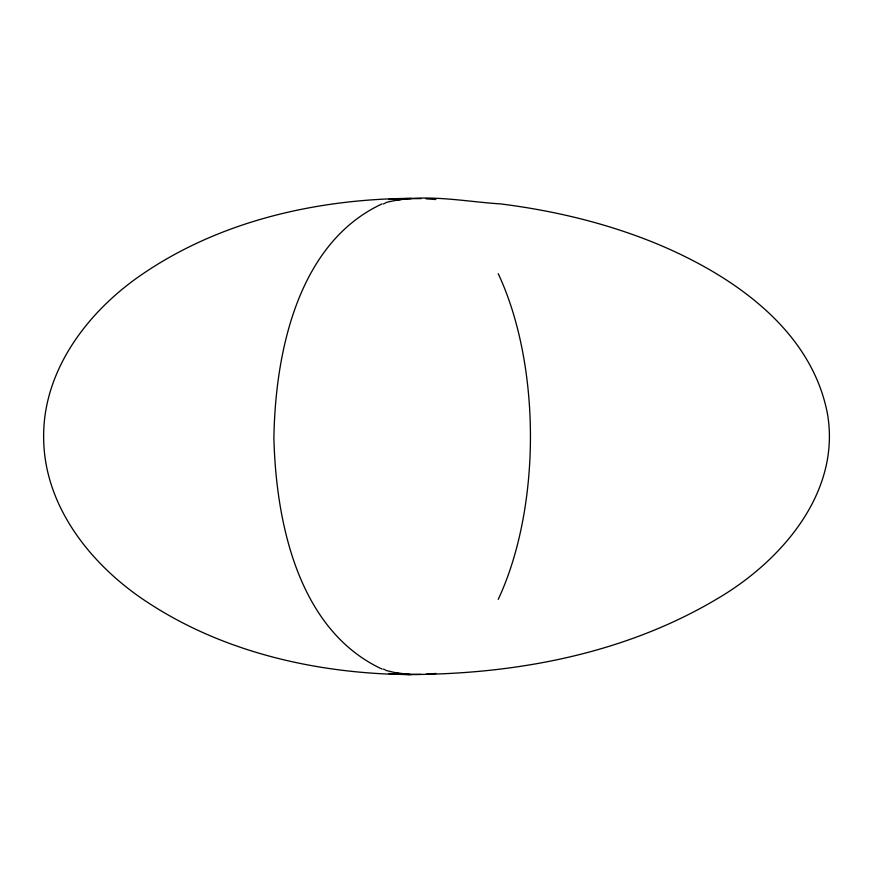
<?xml version="1.0" encoding="UTF-8"?>
<svg xmlns="http://www.w3.org/2000/svg" width="873" height="873" viewBox="0 0 873 873"><rect width="100%" height="100%" fill="white"/><g stroke="black" fill="none" stroke-linecap="round" stroke-linejoin="round"><path stroke-width="1.31" d="M382.036 203.922C297.278 243.174 275.224 353.827 273.893 438.202C276.054 522.01 298.042 630.044 382.036 669.078M383.367 203.922L385.211 203.213M385.899 202.558C423.285 192.802 462.788 201.499 500.644 203.922C554.508 210.677 607.826 223.477 658.035 244.298C732.512 275.519 811.683 329.536 827.549 414.337C840.863 493.452 780.298 562.157 716.329 599.315C623.322 654.455 513.302 674.676 406.251 674.545M395.316 200.408L406.021 198.651L421.19 198.608M388.66 199.524L397.739 198.826M435.856 673.476L426.079 674.174M390.34 198.826C303.597 202.35 215.522 224.405 143.096 273.686C88.664 310.395 42.624 369.857 43.65 438.202C44.217 506.875 91.6 565.595 146.729 601.792C218.534 649.305 305.015 670.715 390.34 674.174M402.289 198.608L411.39 198.433L406.251 198.455M421.19 674.393L402.289 674.393M390.307 198.826L406.283 198.455M395.622 198.651L400.882 198.531M385.899 670.442L399.572 673.683L411.39 674.567M406.283 674.545L390.307 674.174M409.426 674.545L405.476 674.349M409.601 674.545L395.316 672.592M426.079 198.826L435.856 199.524M397.739 674.174L388.66 673.476M383.367 669.078L385.211 669.787M498.232 273.675A238.067 119.044 90 0 1 498.243 599.336"/></g></svg>
